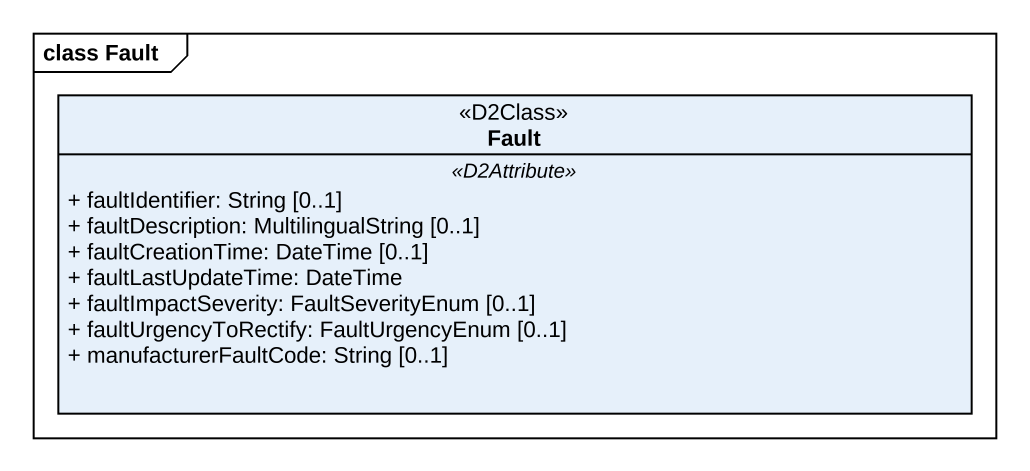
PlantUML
@startuml
mainframe class Fault
hide circle
hide empty members
skinparam classAttributeIconSize 0
class Fault <<D2Class>> {
  .. <<D2Attribute>> ..
  + faultIdentifier: String [0..1]
  + faultDescription: MultilingualString [0..1]
  + faultCreationTime: DateTime [0..1]
  + faultLastUpdateTime: DateTime
  + faultImpactSeverity: FaultSeverityEnum [0..1]
  + faultUrgencyToRectify: FaultUrgencyEnum [0..1]
  + manufacturerFaultCode: String [0..1]
}
@enduml
